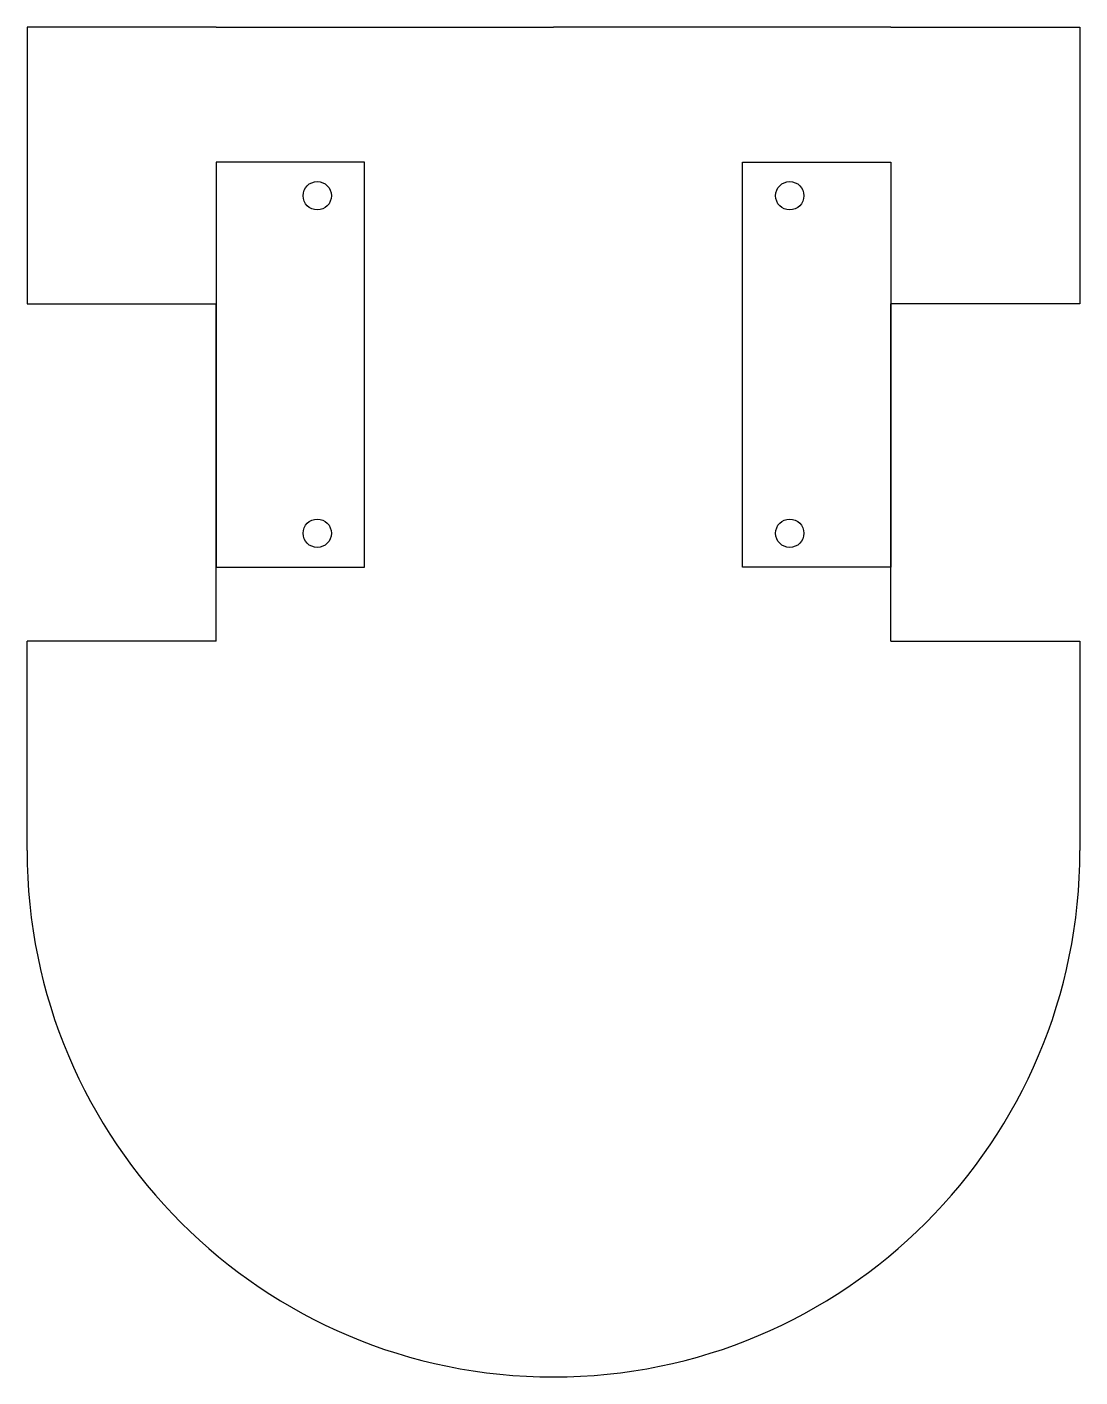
# Model space of a CAD drawing. Header units: millimetres. Extents: x -39 to 39, y -50 to 50.
import ezdxf

# ---------------------------------------------------------------- set-up
doc = ezdxf.new("R2010")
doc.units = ezdxf.units.MM
doc.layers.get('0').update_dxf_attribs({"linetype": 'CONTINUOUS'})

msp = doc.modelspace()

# ---------------------------------------------------------------- linework, layer by layer
for p, q in [((-25, 50), (-39, 50)), ((-39, 50), (-39, 29.5)), ((-25, 50), (0, 50)), ((25, 50), (0, 50)), ((25, 50), (39, 50)), ((39, 50), (39, 29.5)), ((-39, 29.5), (-25, 29.5)), ((-25, 4.5), (-25, 29.5)), ((25, 4.5), (25, 29.5)), ((39, 29.5), (25, 29.5)), ((-25, 4.5), (-39, 4.5)), ((-39, -11), (-39, 4.5)), ((25, 4.5), (39, 4.5)), ((39, 4.5), (39, -11))]:
    msp.add_line(p, q)
for points in [[(-14, 40), (-25, 40), (-25, 10), (-14, 10)], [(14, 40), (25, 40), (25, 10), (14, 10)]]:
    msp.add_lwpolyline(points, close=True)
for centre in [(-17.5, 37.5), (17.5, 37.5), (-17.5, 12.5), (17.5, 12.5)]:
    msp.add_circle(centre, 1.05)
msp.add_arc((0, -11), 39, -180, 0)

doc.saveas('drawing.dxf')
